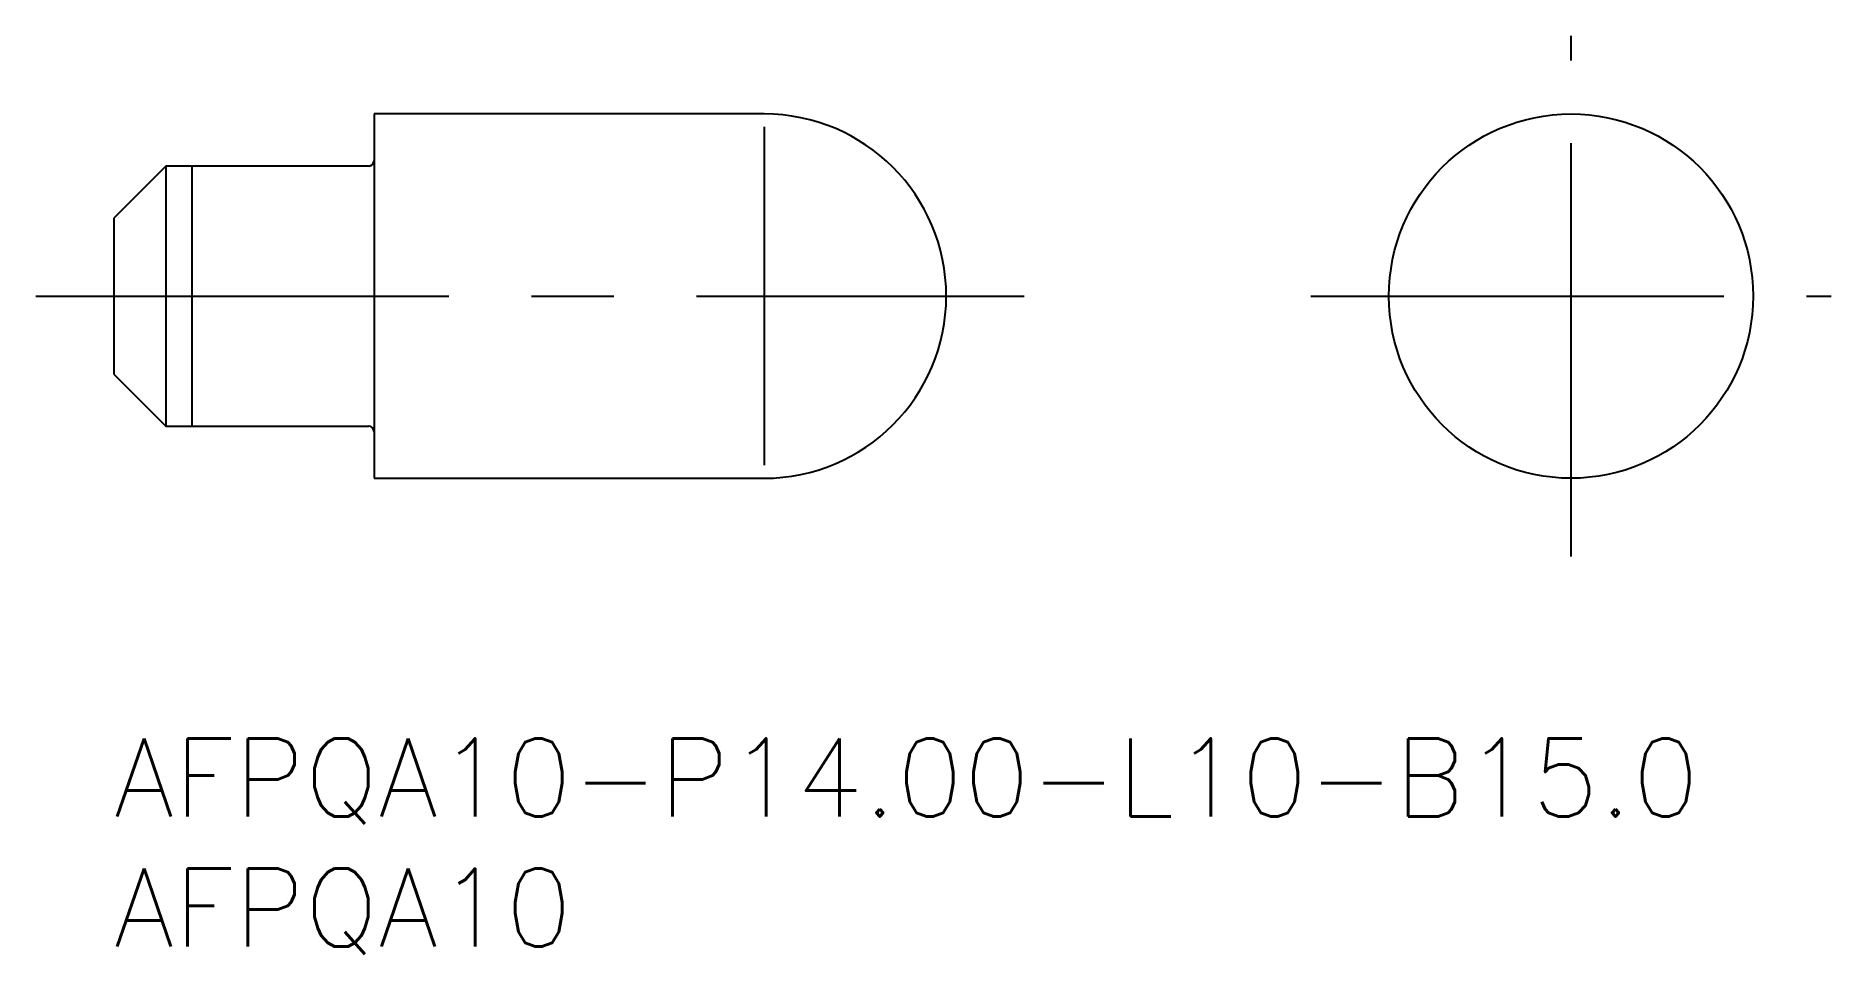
# Model space of a CAD drawing. Extents: x -3 to 66, y -8.3 to 27.
import ezdxf

# ---------------------------------------------------------------- set-up
doc = ezdxf.new("R2010")
doc.units = 0
doc.header["$LTSCALE"] = 0.5
doc.linetypes.add('CENTER', pattern=[50.8, 31.75, -6.35, 6.35, -6.35])
for name, color, linetype in [('MSM_CENTER', 1, 'CENTER'), ('MSM_CONTINUOUS', 7, 'CONTINUOUS'), ('MSM_NARROW', 5, 'CONTINUOUS'), ('MSM_PART_NUMBER', 7, 'CONTINUOUS')]:
    doc.layers.add(name, color=color, linetype=linetype)
doc.styles.get("Standard").update_dxf_attribs({"font": 'txt.shx', "height": 1, "bigfont": 'bigfont.shx'})

# ---------------------------------------------------------------- blocks, each defined once
blk = doc.blocks.new('*U12')
at = {"layer": 'MSM_PART_NUMBER'}
blk.add_text('AFPQA10-P14.00-L10-B15.0', height=3, dxfattribs=at).set_placement((0, -3))
blk = doc.blocks.new('*U13')
at = {"layer": 'MSM_PART_NUMBER'}
blk.add_text('AFPQA10', height=3, dxfattribs=at).set_placement((0, -8))

msp = doc.modelspace()

# ---------------------------------------------------------------- linework, layer by layer
at = {"layer": 'MSM_CENTER'}
for p, q in [((56.02, 7), (56.02, 27)), ((-3, 17), (35, 17)), ((46.02, 17), (66.02, 17))]:
    msp.add_line(p, q, dxfattribs=at)
at = {"layer": 'MSM_CONTINUOUS'}
for p, q in [((25, 24), (10, 24)), ((10, 24), (10, 10)), ((2, 22), (0, 20)), ((9.8, 22), (2, 22)), ((2, 22), (2, 12)), ((0, 20), (0, 14)), ((0, 14), (2, 12)), ((2, 12), (9.8, 12)), ((10, 10), (25, 10))]:
    msp.add_line(p, q, dxfattribs=at)
msp.add_circle((56.02, 17), 7, dxfattribs=at)
for centre, radius, start, end in [((25, 17), 7, 270, 90), ((9.8, 22.2), 0.2, 270, 0), ((9.8, 11.8), 0.2, 0, 90)]:
    msp.add_arc(centre, radius, start, end, dxfattribs=at)
at = {"layer": 'MSM_NARROW'}
for p, q in [((25, 23.5), (25, 10.5)), ((3, 22), (3, 12))]:
    msp.add_line(p, q, dxfattribs=at)

# ---------------------------------------------------------------- block references
at = {"layer": 'MSM_CONTINUOUS'}
for name in ['*U12', '*U13']:
    msp.add_blockref(name, (0, 0), dxfattribs=at)

doc.saveas('drawing.dxf')
